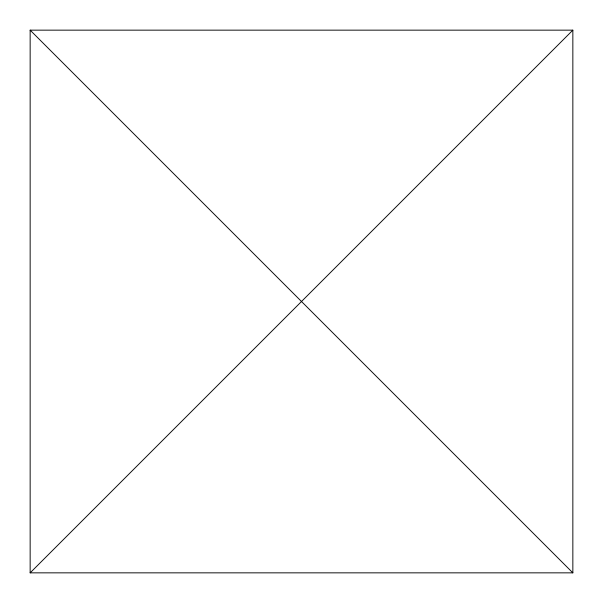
<?xml version="1.0" encoding="UTF-8"?>
<svg xmlns="http://www.w3.org/2000/svg" width="603" height="603" viewBox="0 0 603 603"><rect width="100%" height="100%" fill="white"/><g stroke="black" fill="none" stroke-linecap="round" stroke-linejoin="round"><path stroke-width="0.9" d="M30.15 572.85L572.85 30.15L572.85 572.85L30.15 572.85L30.15 30.15L572.85 30.15M30.15 30.15L572.85 572.85"/></g></svg>
